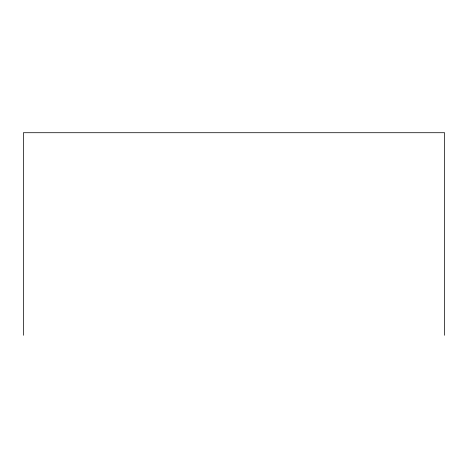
<?xml version="1.0" encoding="UTF-8"?>
<svg xmlns="http://www.w3.org/2000/svg" width="468" height="468" viewBox="0 0 468 468"><rect width="100%" height="100%" fill="white"/><g stroke="black" fill="none" stroke-linecap="round" stroke-linejoin="round"><path stroke-width="0.7" d="M444.6 335.287L444.6 132.713L23.4 132.713L23.4 335.287"/></g></svg>
